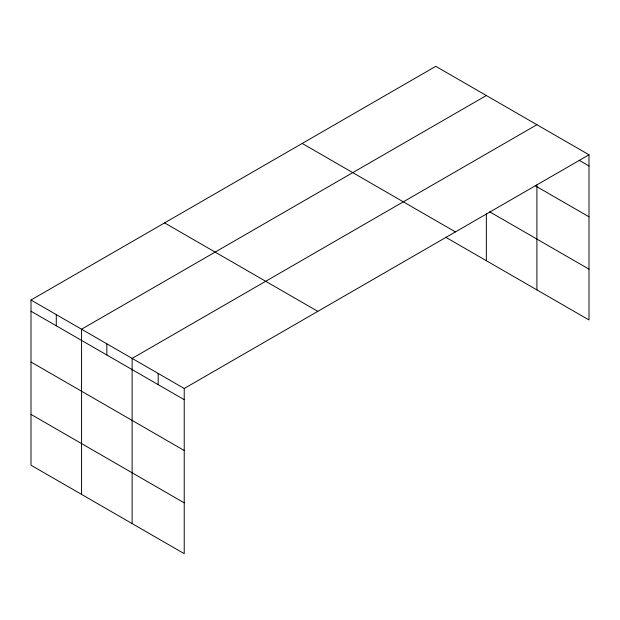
<?xml version="1.0" encoding="UTF-8"?>
<svg xmlns="http://www.w3.org/2000/svg" width="620" height="620" viewBox="0 0 620 620"><rect width="100%" height="100%" fill="white"/><g stroke="black" fill="none" stroke-linecap="round" stroke-linejoin="round"><path stroke-width="0.93" d="M31 300.026L184.225 388.484L184.225 553.668L31 465.209L31 300.026L435.775 66.332L589 154.791L589 319.974L445.563 237.165M486.344 95.519L81.561 329.22L81.561 494.404M536.904 124.713L132.13 358.406L132.13 523.59M184.225 388.484L589 154.791M579.235 160.347L589 165.99M535.269 185.783L589 216.806M489.599 211.776L589 269.158M302.204 143.445L455.421 231.911M164.579 222.906L317.797 311.364M31 311.217L184.225 399.683M31 362.034L184.225 450.5M31 414.393L184.225 502.859M536.904 184.806L536.904 289.897M486.344 213.722L486.344 260.702M158.178 373.449L158.178 384.648M106.849 343.813L106.849 355.012M56.281 314.619L56.281 325.818"/></g></svg>
